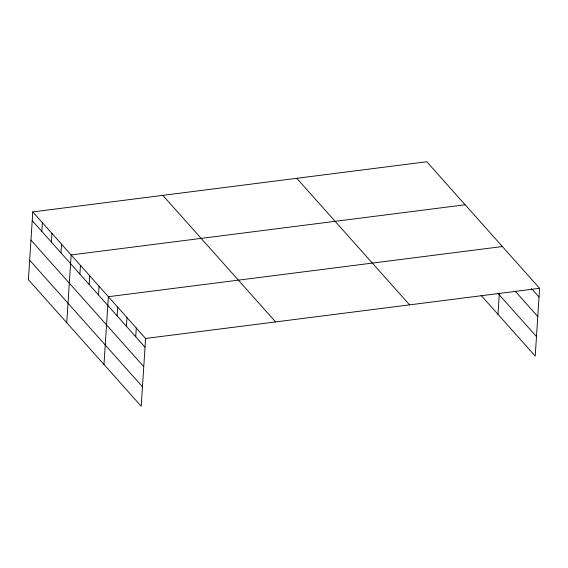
<?xml version="1.0" encoding="UTF-8"?>
<svg xmlns="http://www.w3.org/2000/svg" width="568" height="568" viewBox="0 0 568 568"><rect width="100%" height="100%" fill="white"/><g stroke="black" fill="none" stroke-linecap="round" stroke-linejoin="round"><path stroke-width="0.85" d="M32.781 211.907L28.4 279.69L141.205 406.248L145.593 338.464L32.781 211.907L426.795 161.752L539.6 288.31L535.219 356.093L481.124 295.403M41.812 231.382L42.373 222.67M51.397 242.138L51.958 233.427M60.989 252.895L61.55 244.183M66.754 322.723L71.135 254.94L465.149 204.778M79.882 274.096L80.443 265.377M89.19 284.532L89.751 275.821M98.491 294.977L99.059 286.265M103.979 364.486L108.367 296.702L502.375 246.54M117.107 315.858L117.668 307.146M126.416 326.295L126.976 317.583M135.724 336.739L136.284 328.027M497.987 314.324L499.364 293.088M145.593 338.464L539.6 288.31M531.478 288.537L539.039 297.021M515.091 291.064L537.775 316.511M498.086 293.528L536.476 336.597M296.766 178.302L409.578 304.86M162.803 195.356L275.615 321.914M32.22 220.625L145.025 347.183M30.956 240.115L143.768 366.672M29.664 260.201L142.469 386.758"/></g></svg>
